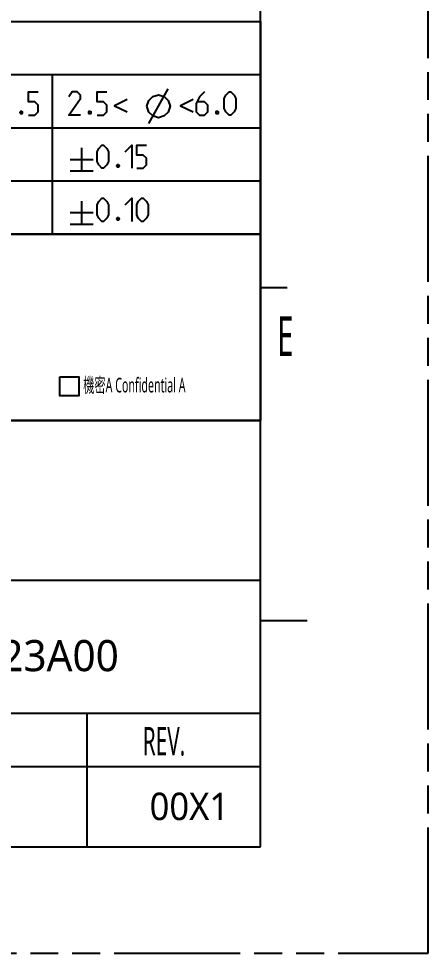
# Model space of a CAD drawing. Header units: millimetres. Extents: x -28 to 350, y 32 to 299.
# Drawn here: x 321.8 to 350.1, y 32 to 96.7 of the extents above; entities that cross this region are included whole.
import ezdxf

# ---------------------------------------------------------------- set-up
doc = ezdxf.new("R2010")
doc.units = ezdxf.units.MM
doc.header["$LTSCALE"] = 19.36
doc.linetypes.add('PHANTOM', pattern=[0.8, 0.45, -0.05, 0.1, -0.05, 0.1, -0.05])
doc.layers.get('0').update_dxf_attribs({"linetype": 'CONTINUOUS'})
doc.layers.add('0PAPERF', color=2, linetype='PHANTOM', plot=False)
doc.layers.add('鵬鼎', color=5, linetype='CONTINUOUS')
doc.styles.get("Standard").update_dxf_attribs({"font": 'simplex.shx', "width": 0.56})

msp = doc.modelspace()

# ---------------------------------------------------------------- linework, layer by layer
for p, q in [((338.495, 39.398), (338.495, 285.465)), ((338.495, 81.792), (280.435, 81.792)), ((338.495, 68.889), (338.495, 81.792)), ((338.495, 78.105), (340.339, 78.105)), ((280.435, 68.889), (338.495, 68.889)), ((338.495, 55.065), (341.721, 55.065)), ((-17.242, 39.398), (338.495, 39.398))]:
    msp.add_line(p, q)
at = {"color": 2}
for p, q in [((268.895, 96.512), (338.495, 96.512)), ((338.495, 96.512), (338.495, 81.792)), ((268.895, 92.832), (338.495, 92.832)), ((324.095, 92.832), (324.095, 81.792)), ((330.773, 89.441), (332.107, 91.841)), ((268.895, 89.152), (338.495, 89.152)), ((326.122, 87.761), (326.122, 86.161)), ((325.322, 86.961), (326.922, 86.961)), ((325.322, 86.161), (326.922, 86.161)), ((268.895, 85.472), (338.495, 85.472)), ((326.122, 84.081), (326.122, 82.481)), ((325.322, 83.281), (326.922, 83.281)), ((325.322, 82.481), (326.922, 82.481)), ((268.895, 81.792), (338.495, 81.792))]:
    msp.add_line(p, q, dxfattribs=at)
at = {"color": 0}
for p, q in [((167.999, 81.792), (338.495, 81.792)), ((338.495, 68.889), (235.276, 68.889)), ((338.495, 68.889), (235.276, 68.889)), ((338.495, 57.83), (235.276, 57.83)), ((338.495, 48.614), (280.435, 48.614)), ((326.515, 39.398), (326.515, 48.614)), ((338.495, 44.928), (302.553, 44.928))]:
    msp.add_line(p, q, dxfattribs=at)
at = {"color": 2}
for points in [[(322.438, 90.032), (322.895, 90.032), (323.124, 90.26), (323.124, 90.717), (322.895, 90.946), (322.438, 90.946), (322.438, 91.632), (323.124, 91.632)], [(326.046, 90.032), (325.246, 90.032), (326.046, 91.175), (326.046, 91.403), (325.817, 91.632), (325.474, 91.632), (325.246, 91.289)], [(327.189, 90.032), (327.646, 90.032), (327.874, 90.26), (327.874, 90.717), (327.646, 90.946), (327.189, 90.946), (327.189, 91.632), (327.874, 91.632)], [(330.64, 90.641), (330.773, 91.041), (331.04, 91.308), (331.44, 91.441), (331.84, 91.308), (332.107, 91.041), (332.24, 90.641), (332.107, 90.241), (331.84, 89.975), (331.44, 89.841), (331.04, 89.975), (330.773, 90.241), (330.64, 90.641)], [(334.625, 91.632), (334.282, 91.289), (334.053, 90.832), (334.053, 90.26), (334.282, 90.032), (334.625, 90.032), (334.853, 90.26), (334.853, 90.717), (334.625, 90.946), (334.13, 90.946)], [(335.996, 90.489), (335.996, 91.175), (336.111, 91.403), (336.339, 91.632), (336.453, 91.632), (336.682, 91.403), (336.796, 91.175), (336.796, 90.489), (336.682, 90.26), (336.453, 90.032), (336.339, 90.032), (336.111, 90.26), (335.996, 90.489)], [(329.284, 91.106), (328.4, 90.667), (329.284, 90.254)], [(333.84, 91.106), (332.956, 90.667), (333.84, 90.254)], [(321.981, 90.298), (322.019, 90.222), (322.019, 90.184), (321.981, 90.108), (321.905, 90.108), (321.867, 90.184), (321.867, 90.222), (321.905, 90.298), (321.981, 90.298)], [(326.732, 90.298), (326.77, 90.222), (326.77, 90.184), (326.732, 90.108), (326.655, 90.108), (326.617, 90.184), (326.617, 90.222), (326.655, 90.298), (326.732, 90.298)], [(335.539, 90.298), (335.577, 90.222), (335.577, 90.184), (335.539, 90.108), (335.463, 90.108), (335.425, 90.184), (335.425, 90.222), (335.463, 90.298), (335.539, 90.298)], [(327.189, 86.809), (327.189, 87.495), (327.303, 87.723), (327.532, 87.952), (327.646, 87.952), (327.874, 87.723), (327.989, 87.495), (327.989, 86.809), (327.874, 86.58), (327.646, 86.352), (327.532, 86.352), (327.303, 86.58), (327.189, 86.809)], [(329.132, 87.495), (329.589, 87.952), (329.589, 86.352)], [(329.932, 86.352), (330.389, 86.352), (330.617, 86.58), (330.617, 87.037), (330.389, 87.266), (329.932, 87.266), (329.932, 87.952), (330.617, 87.952)], [(328.674, 86.618), (328.713, 86.542), (328.713, 86.504), (328.674, 86.428), (328.598, 86.428), (328.56, 86.504), (328.56, 86.542), (328.598, 86.618), (328.674, 86.618)], [(327.189, 83.129), (327.189, 83.815), (327.303, 84.043), (327.532, 84.272), (327.646, 84.272), (327.874, 84.043), (327.989, 83.815), (327.989, 83.129), (327.874, 82.9), (327.646, 82.672), (327.532, 82.672), (327.303, 82.9), (327.189, 83.129)], [(329.132, 83.815), (329.589, 84.272), (329.589, 82.672)], [(329.932, 83.129), (329.932, 83.815), (330.046, 84.043), (330.274, 84.272), (330.389, 84.272), (330.617, 84.043), (330.732, 83.815), (330.732, 83.129), (330.617, 82.9), (330.389, 82.672), (330.274, 82.672), (330.046, 82.9), (329.932, 83.129)], [(328.674, 82.938), (328.713, 82.862), (328.713, 82.824), (328.674, 82.748), (328.598, 82.748), (328.56, 82.824), (328.56, 82.862), (328.598, 82.938), (328.674, 82.938)]]:
    msp.add_lwpolyline(points, dxfattribs=at)
at = {"color": 0}
msp.add_lwpolyline([(235.276, 81.792), (338.495, 81.792), (338.495, 68.889), (235.276, 68.889)], close=True, dxfattribs=at)
at = {"color": 1}
msp.add_lwpolyline([(324.612, 71.916), (325.939, 71.916), (325.939, 70.591), (324.612, 70.591)], close=True, dxfattribs=at)
at = {"layer": '0PAPERF'}
for p, q in [((350.11, 32.025), (350.11, 299.295)), ((-27.842, 32.025), (350.11, 32.025))]:
    msp.add_line(p, q, dxfattribs=at)

# ---------------------------------------------------------------- texts
at = {"color": 2, "insert": (326.234, 71.85), "char_height": 1.01278, "width": 13.22688, "attachment_point": 1}
msp.add_mtext('{\\fMicrosoft JhengHei|b0|i0|c136|p18;\\C1;機密A Confidential A}', dxfattribs=at)
at = {"color": 0}
for s, insert, char_height, width, attachment_point in [('{\\fMicrosoft JhengHei|b0|i0|c136|p18;\\W1;\\C256;A12-0000-F0NW0323A00}', (312.473, 52.61), 2.15403, 36.37632, 5), ('{\\fMicrosoft JhengHei|b0|i0|c136|p0;REV.}', (330.354, 47.686), 1.96878, 10.02505, 1), ('{\\fMicrosoft JhengHei|b0|i0|c136|p0;\\W0.967;00X1}', (330.826, 43.142), 1.89897, 10.02505, 1)]:
    msp.add_mtext(s, dxfattribs=dict(at, insert=insert, char_height=char_height, width=width, attachment_point=attachment_point))
at = {"layer": '鵬鼎', "insert": (339.656, 76.112), "char_height": 2.7648, "width": 5.21508, "attachment_point": 1}
msp.add_mtext('{\\fMicrosoft JhengHei|b0|i0|c136|p0;\\C0;E}', dxfattribs=at)

doc.saveas('drawing.dxf')
